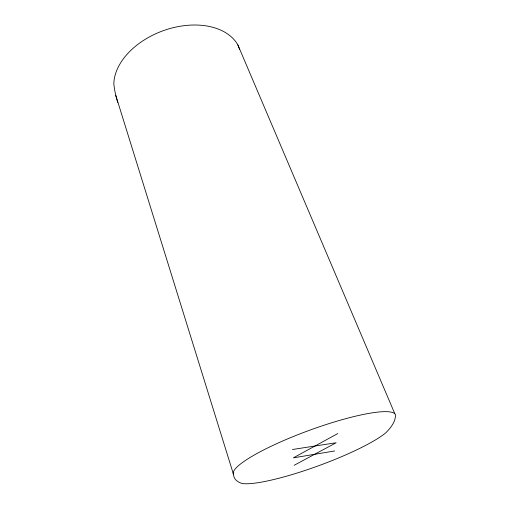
<?xml version="1.0" encoding="UTF-8"?>
<svg xmlns="http://www.w3.org/2000/svg" width="509" height="509" viewBox="0 0 509 509"><rect width="100%" height="100%" fill="white"/><g stroke="black" fill="none" stroke-linecap="round" stroke-linejoin="round"><path stroke-width="0.76" d="M337.817 433.541L293.349 457.846L334.712 450.968M294.157 465.296L336.175 442.741L292.44 449.504M117.764 102.455A207.723 130.679 -30.3 0 1 113.825 83.832A66.208 43.933 -20.2 0 1 167.226 29.35A66.208 43.933 -20.2 0 1 237.9 44.964L394.806 413.715M115.785 95.399L233.599 474.687A273.657 45.581 -22.3 0 0 242.093 483.505A81.586 13.45 -20.1 0 0 313.729 467.491A81.586 13.45 -20.1 0 0 385.917 432.688A283.373 48.629 -17.8 0 0 395.175 417.774A86.352 15.066 -20.1 0 0 315.077 428.279A86.352 15.066 -20.1 0 0 233.599 474.687M237.9 44.964A213.309 136.985 -9 0 1 239.523 49.316"/></g></svg>
